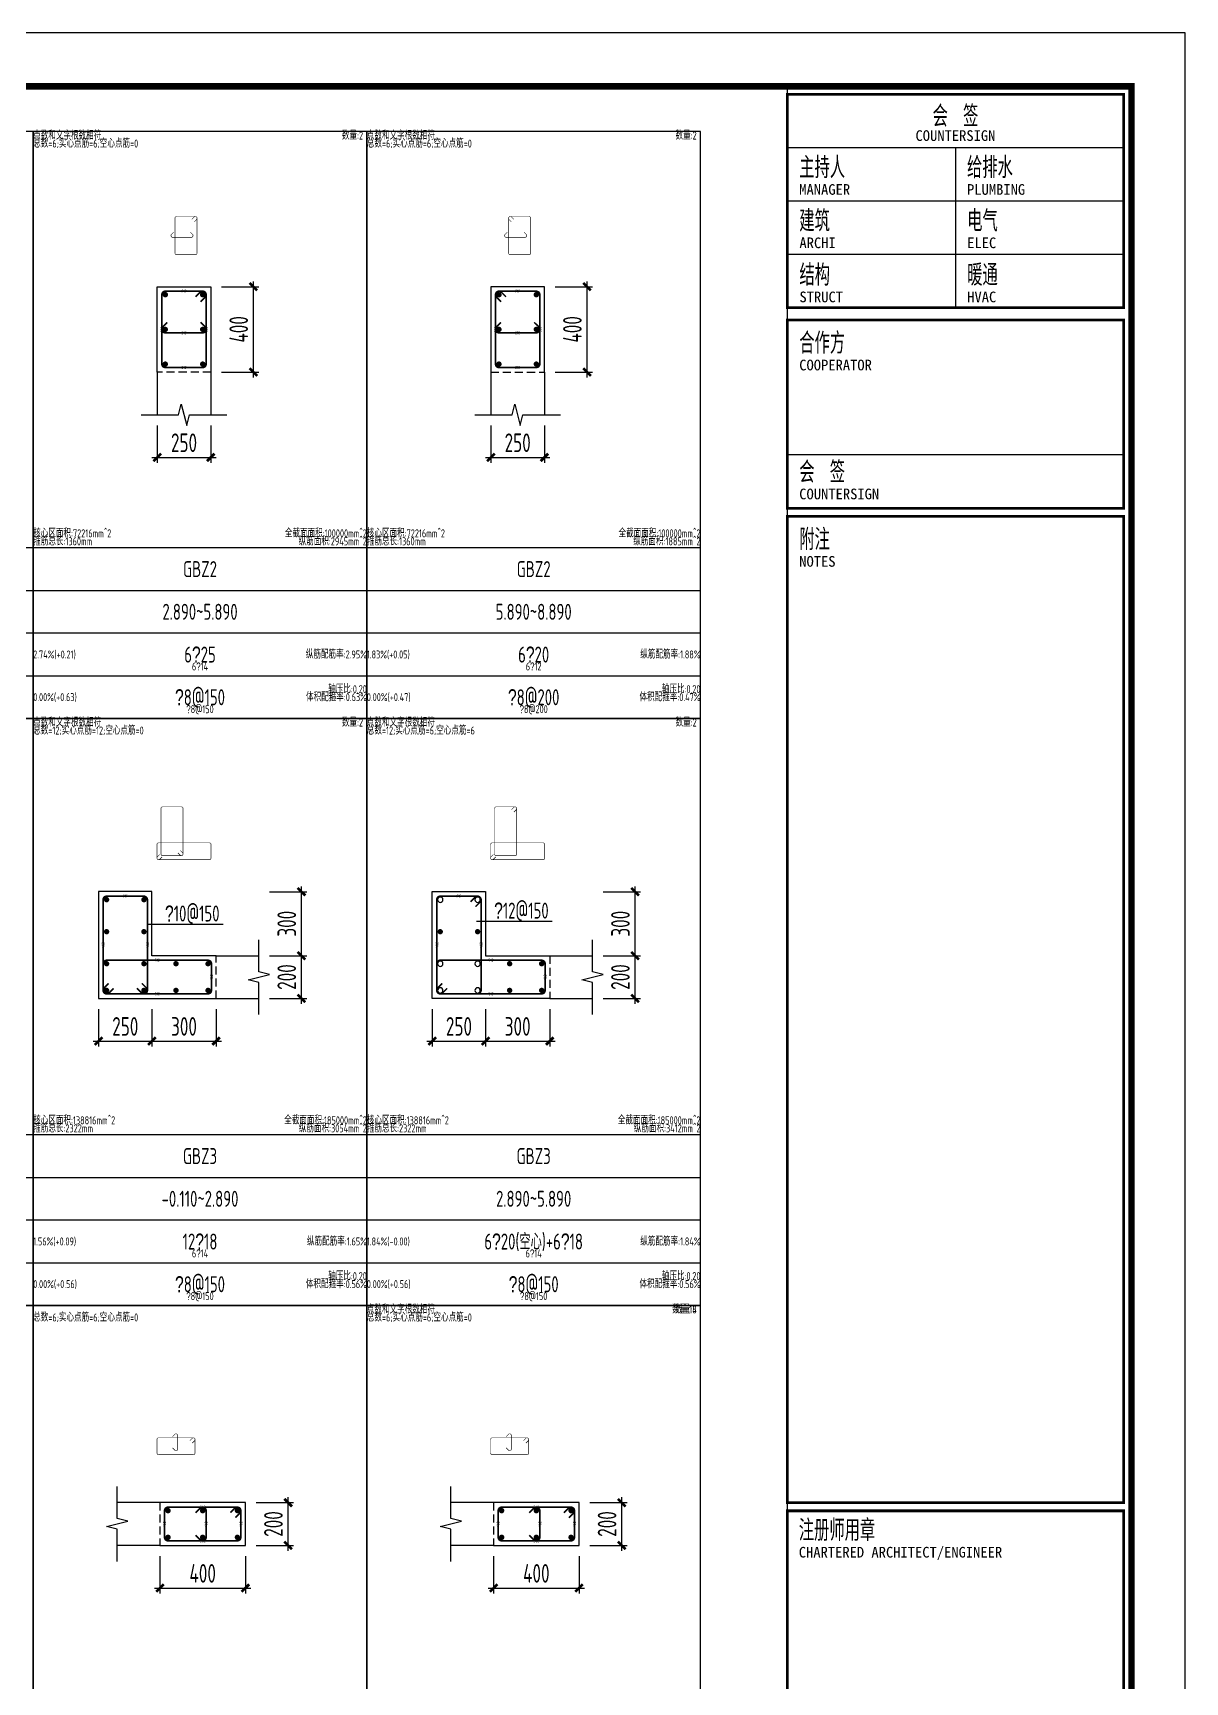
# Model space of a CAD drawing. Extents: x 154268 to 5133249, y -1832900 to 601179.
# Drawn here: x 590924 to 612504, y 570135 to 601038 of the extents above; entities that cross this region are included whole.
import ezdxf
from ezdxf.enums import TextEntityAlignment as Align

# ---------------------------------------------------------------- set-up
doc = ezdxf.new("R2010")
doc.units = 0
doc.header["$LTSCALE"] = 1000
doc.linetypes.add('DASHED', pattern=[0.75, 0.5, -0.25])
for name, color, linetype, plot in [('_TSZ_PLOT_MARK', 1, 'Continuous', False), ('墙柱归并数量', 8, 'Continuous', False), ('墙柱箍筋长度', 3, 'Continuous', False), ('墙柱配筋校核数据', 34, 'Continuous', False)]:
    doc.layers.add(name, color=color, linetype=linetype, plot=plot)
for name, color, linetype in [('A-ANNO-TITLE', 3, 'Continuous'), ('TAB', 7, 'Continuous'), ('TAB_TEXT', 7, 'Continuous'), ('THIN', 7, 'Continuous'), ('WALL_DE', 7, 'Continuous'), ('WCOL_DE', 7, 'Continuous'), ('WCOL_DE_DIM', 3, 'Continuous'), ('WCOL_DE_REIND', 1, 'Continuous'), ('WCOL_DE_REINL', 1, 'Continuous'), ('墙单独标注', 1, 'Continuous')]:
    doc.layers.add(name, color=color, linetype=linetype)
doc.styles.add('-宋体', font='', dxfattribs={"width": 0.8})
doc.styles.add('TSSD_Dimension', font='tssdeng.shx', dxfattribs={"width": 0.7, "bigfont": 'Hztxt.shx'})
doc.styles.add('TSSD_Label', font='tssdeng.shx', dxfattribs={"width": 0.7, "bigfont": 'hztxt.shx'})
doc.styles.get('-宋体').set_extended_font_data('SimSun')
doc.dimstyles.new('TSSD_25_100_WCOLU_DIM', dxfattribs={"dimtxt": 350, "dimasz": 100, "dimexe": 100, "dimexo": 200, "dimgap": 100, "dimtad": 1, "dimdec": 0, "dimlfac": 0.25, "dimzin": 0, "dimdsep": 46, "dimtxsty": 'TSSD_Dimension', "dimblk": 'ARCHTICK', "dimcen": 0, "dimdle": 100, "dimclrt": 7, "dimadec": 0, "dimazin": 0, "dimtfac": 1, "dimtdec": 0, "dimtix": 1, "dimtmove": 2, "dimatfit": 3, "dimfxl": 1, "dimtolj": 1, "dimtzin": 0, "dimarcsym": 0})

# ---------------------------------------------------------------- blocks, each defined once
blk = doc.blocks.new('_ArchTick')
at = {"color": 0, "linetype": 'ByBlock', "const_width": 0.5}
blk.add_lwpolyline([(-0.71, -0.71), (0.71, 0.71)], dxfattribs=at)
blk = doc.blocks.new('*D3251')
at = {"layer": 'Defpoints', "color": 0, "transparency": 16777216}
for p in [(595153, 583746), (595953, 583746), (595153, 582946)]:
    blk.add_point(p, dxfattribs=at)
at = {"layer": 'WCOL_DE_DIM', "color": 0, "lineweight": -2, "transparency": 16777216}
for p, q in [((595953, 582846), (595953, 583846)), ((595353, 583746), (596053, 583746)), ((595353, 582946), (596053, 582946))]:
    blk.add_line(p, q, dxfattribs=at)
at = {"layer": 'WCOL_DE_DIM', "color": 0, "lineweight": -2, "transparency": 16777216, "xscale": 100, "yscale": 100, "zscale": 100}
for p, rotation in [((595953, 583746), 90), ((595953, 582946), 270)]:
    blk.add_blockref('_ArchTick', p, dxfattribs=dict(at, rotation=rotation))
at = {"layer": 'WCOL_DE_DIM', "color": 7, "transparency": 16777216, "insert": (595678, 583346), "char_height": 350, "attachment_point": 5, "rotation": 90, "style": 'TSSD_Dimension'}
blk.add_mtext('\\A1;200', dxfattribs=at)
blk = doc.blocks.new('*D3252')
at = {"layer": 'Defpoints', "color": 0, "transparency": 16777216}
for p in [(595153, 584946), (595953, 584946), (595153, 583746)]:
    blk.add_point(p, dxfattribs=at)
at = {"layer": 'WCOL_DE_DIM', "color": 0, "lineweight": -2, "transparency": 16777216}
for p, q in [((595953, 583646), (595953, 585046)), ((595353, 584946), (596053, 584946)), ((595353, 583746), (596053, 583746))]:
    blk.add_line(p, q, dxfattribs=at)
at = {"layer": 'WCOL_DE_DIM', "color": 0, "lineweight": -2, "transparency": 16777216, "xscale": 100, "yscale": 100, "zscale": 100}
for p, rotation in [((595953, 584946), 90), ((595953, 583746), 270)]:
    blk.add_blockref('_ArchTick', p, dxfattribs=dict(at, rotation=rotation))
at = {"layer": 'WCOL_DE_DIM', "color": 7, "transparency": 16777216, "insert": (595678, 584346), "char_height": 350, "attachment_point": 5, "rotation": 90, "style": 'TSSD_Dimension'}
blk.add_mtext('\\A1;300', dxfattribs=at)
blk = doc.blocks.new('*D3253')
at = {"layer": 'Defpoints', "color": 0, "transparency": 16777216}
for p in [(592153, 582946), (593153, 582946), (593153, 582146)]:
    blk.add_point(p, dxfattribs=at)
at = {"layer": 'WCOL_DE_DIM', "color": 0, "lineweight": -2, "transparency": 16777216}
for p, q in [((592153, 582746), (592153, 582046)), ((593153, 582746), (593153, 582046)), ((592053, 582146), (593253, 582146))]:
    blk.add_line(p, q, dxfattribs=at)
at = {"layer": 'WCOL_DE_DIM', "color": 0, "lineweight": -2, "transparency": 16777216, "xscale": 100, "yscale": 100, "zscale": 100, "rotation": 180}
blk.add_blockref('_ArchTick', (592153, 582146), dxfattribs=at)
at = {"layer": 'WCOL_DE_DIM', "color": 0, "lineweight": -2, "transparency": 16777216, "xscale": 100, "yscale": 100, "zscale": 100}
blk.add_blockref('_ArchTick', (593153, 582146), dxfattribs=at)
at = {"layer": 'WCOL_DE_DIM', "color": 7, "transparency": 16777216, "insert": (592653, 582421), "char_height": 350, "attachment_point": 5, "style": 'TSSD_Dimension'}
blk.add_mtext('\\A1;250', dxfattribs=at)
blk = doc.blocks.new('*D3254')
at = {"layer": 'Defpoints', "color": 0, "transparency": 16777216}
for p in [(593153, 582946), (594353, 582946), (594353, 582146)]:
    blk.add_point(p, dxfattribs=at)
at = {"layer": 'WCOL_DE_DIM', "color": 0, "lineweight": -2, "transparency": 16777216}
for p, q in [((593153, 582746), (593153, 582046)), ((594353, 582746), (594353, 582046)), ((593053, 582146), (594453, 582146))]:
    blk.add_line(p, q, dxfattribs=at)
at = {"layer": 'WCOL_DE_DIM', "color": 0, "lineweight": -2, "transparency": 16777216, "xscale": 100, "yscale": 100, "zscale": 100, "rotation": 180}
blk.add_blockref('_ArchTick', (593153, 582146), dxfattribs=at)
at = {"layer": 'WCOL_DE_DIM', "color": 0, "lineweight": -2, "transparency": 16777216, "xscale": 100, "yscale": 100, "zscale": 100}
blk.add_blockref('_ArchTick', (594353, 582146), dxfattribs=at)
at = {"layer": 'WCOL_DE_DIM', "color": 7, "transparency": 16777216, "insert": (593753, 582421), "char_height": 350, "attachment_point": 5, "style": 'TSSD_Dimension'}
blk.add_mtext('\\A1;300', dxfattribs=at)
blk = doc.blocks.new('*D3259')
at = {"layer": 'Defpoints', "color": 0, "transparency": 16777216}
for p in [(594903, 573496), (595703, 573496), (594903, 572696)]:
    blk.add_point(p, dxfattribs=at)
at = {"layer": 'WCOL_DE_DIM', "color": 0, "lineweight": -2, "transparency": 16777216}
for p, q in [((595703, 572596), (595703, 573596)), ((595103, 573496), (595803, 573496)), ((595103, 572696), (595803, 572696))]:
    blk.add_line(p, q, dxfattribs=at)
at = {"layer": 'WCOL_DE_DIM', "color": 0, "lineweight": -2, "transparency": 16777216, "xscale": 100, "yscale": 100, "zscale": 100}
for p, rotation in [((595703, 573496), 90), ((595703, 572696), 270)]:
    blk.add_blockref('_ArchTick', p, dxfattribs=dict(at, rotation=rotation))
at = {"layer": 'WCOL_DE_DIM', "color": 7, "transparency": 16777216, "insert": (595428, 573096), "char_height": 350, "attachment_point": 5, "rotation": 90, "style": 'TSSD_Dimension'}
blk.add_mtext('\\A1;200', dxfattribs=at)
blk = doc.blocks.new('*D3260')
at = {"layer": 'Defpoints', "color": 0, "transparency": 16777216}
for p in [(593303, 572696), (594903, 572696), (594903, 571896)]:
    blk.add_point(p, dxfattribs=at)
at = {"layer": 'WCOL_DE_DIM', "color": 0, "lineweight": -2, "transparency": 16777216}
for p, q in [((593303, 572496), (593303, 571796)), ((594903, 572496), (594903, 571796)), ((593203, 571896), (595003, 571896))]:
    blk.add_line(p, q, dxfattribs=at)
at = {"layer": 'WCOL_DE_DIM', "color": 0, "lineweight": -2, "transparency": 16777216, "xscale": 100, "yscale": 100, "zscale": 100, "rotation": 180}
blk.add_blockref('_ArchTick', (593303, 571896), dxfattribs=at)
at = {"layer": 'WCOL_DE_DIM', "color": 0, "lineweight": -2, "transparency": 16777216, "xscale": 100, "yscale": 100, "zscale": 100}
blk.add_blockref('_ArchTick', (594903, 571896), dxfattribs=at)
at = {"layer": 'WCOL_DE_DIM', "color": 7, "transparency": 16777216, "insert": (594103, 572171), "char_height": 350, "attachment_point": 5, "style": 'TSSD_Dimension'}
blk.add_mtext('\\A1;400', dxfattribs=at)
blk = doc.blocks.new('*D3325')
at = {"layer": 'Defpoints', "color": 0, "transparency": 16777216}
for p in [(594253, 596284), (595053, 596284), (594253, 594684)]:
    blk.add_point(p, dxfattribs=at)
at = {"layer": 'WCOL_DE_DIM', "color": 0, "lineweight": -2, "transparency": 16777216}
for p, q in [((594453, 596284), (595153, 596284)), ((595053, 594584), (595053, 596384)), ((594453, 594684), (595153, 594684))]:
    blk.add_line(p, q, dxfattribs=at)
at = {"layer": 'WCOL_DE_DIM', "color": 0, "lineweight": -2, "transparency": 16777216, "xscale": 100, "yscale": 100, "zscale": 100}
for p, rotation in [((595053, 596284), 90), ((595053, 594684), 270)]:
    blk.add_blockref('_ArchTick', p, dxfattribs=dict(at, rotation=rotation))
at = {"layer": 'WCOL_DE_DIM', "color": 7, "transparency": 16777216, "insert": (594778, 595484), "char_height": 350, "attachment_point": 5, "rotation": 90, "style": 'TSSD_Dimension'}
blk.add_mtext('\\A1;400', dxfattribs=at)
blk = doc.blocks.new('*D3326')
at = {"layer": 'Defpoints', "color": 0, "transparency": 16777216}
for p in [(593253, 593884), (594253, 593884), (594253, 593084)]:
    blk.add_point(p, dxfattribs=at)
at = {"layer": 'WCOL_DE_DIM', "color": 0, "lineweight": -2, "transparency": 16777216}
for p, q in [((593253, 593684), (593253, 592984)), ((594253, 593684), (594253, 592984)), ((593153, 593084), (594353, 593084))]:
    blk.add_line(p, q, dxfattribs=at)
at = {"layer": 'WCOL_DE_DIM', "color": 0, "lineweight": -2, "transparency": 16777216, "xscale": 100, "yscale": 100, "zscale": 100, "rotation": 180}
blk.add_blockref('_ArchTick', (593253, 593084), dxfattribs=at)
at = {"layer": 'WCOL_DE_DIM', "color": 0, "lineweight": -2, "transparency": 16777216, "xscale": 100, "yscale": 100, "zscale": 100}
blk.add_blockref('_ArchTick', (594253, 593084), dxfattribs=at)
at = {"layer": 'WCOL_DE_DIM', "color": 7, "transparency": 16777216, "insert": (593753, 593359), "char_height": 350, "attachment_point": 5, "style": 'TSSD_Dimension'}
blk.add_mtext('\\A1;250', dxfattribs=at)
blk = doc.blocks.new('*D3327')
at = {"layer": 'Defpoints', "color": 0, "transparency": 16777216}
for p in [(601403, 583746), (602203, 583746), (601403, 582946)]:
    blk.add_point(p, dxfattribs=at)
at = {"layer": 'WCOL_DE_DIM', "color": 0, "lineweight": -2, "transparency": 16777216}
for p, q in [((602203, 582846), (602203, 583846)), ((601603, 583746), (602303, 583746)), ((601603, 582946), (602303, 582946))]:
    blk.add_line(p, q, dxfattribs=at)
at = {"layer": 'WCOL_DE_DIM', "color": 0, "lineweight": -2, "transparency": 16777216, "xscale": 100, "yscale": 100, "zscale": 100}
for p, rotation in [((602203, 583746), 90), ((602203, 582946), 270)]:
    blk.add_blockref('_ArchTick', p, dxfattribs=dict(at, rotation=rotation))
at = {"layer": 'WCOL_DE_DIM', "color": 7, "transparency": 16777216, "insert": (601928, 583346), "char_height": 350, "attachment_point": 5, "rotation": 90, "style": 'TSSD_Dimension'}
blk.add_mtext('\\A1;200', dxfattribs=at)
blk = doc.blocks.new('*D3328')
at = {"layer": 'Defpoints', "color": 0, "transparency": 16777216}
for p in [(601403, 584946), (602203, 584946), (601403, 583746)]:
    blk.add_point(p, dxfattribs=at)
at = {"layer": 'WCOL_DE_DIM', "color": 0, "lineweight": -2, "transparency": 16777216}
for p, q in [((602203, 583646), (602203, 585046)), ((601603, 584946), (602303, 584946)), ((601603, 583746), (602303, 583746))]:
    blk.add_line(p, q, dxfattribs=at)
at = {"layer": 'WCOL_DE_DIM', "color": 0, "lineweight": -2, "transparency": 16777216, "xscale": 100, "yscale": 100, "zscale": 100}
for p, rotation in [((602203, 584946), 90), ((602203, 583746), 270)]:
    blk.add_blockref('_ArchTick', p, dxfattribs=dict(at, rotation=rotation))
at = {"layer": 'WCOL_DE_DIM', "color": 7, "transparency": 16777216, "insert": (601928, 584346), "char_height": 350, "attachment_point": 5, "rotation": 90, "style": 'TSSD_Dimension'}
blk.add_mtext('\\A1;300', dxfattribs=at)
blk = doc.blocks.new('*D3329')
at = {"layer": 'Defpoints', "color": 0, "transparency": 16777216}
for p in [(598403, 582946), (599403, 582946), (599403, 582146)]:
    blk.add_point(p, dxfattribs=at)
at = {"layer": 'WCOL_DE_DIM', "color": 0, "lineweight": -2, "transparency": 16777216}
for p, q in [((598403, 582746), (598403, 582046)), ((599403, 582746), (599403, 582046)), ((598303, 582146), (599503, 582146))]:
    blk.add_line(p, q, dxfattribs=at)
at = {"layer": 'WCOL_DE_DIM', "color": 0, "lineweight": -2, "transparency": 16777216, "xscale": 100, "yscale": 100, "zscale": 100, "rotation": 180}
blk.add_blockref('_ArchTick', (598403, 582146), dxfattribs=at)
at = {"layer": 'WCOL_DE_DIM', "color": 0, "lineweight": -2, "transparency": 16777216, "xscale": 100, "yscale": 100, "zscale": 100}
blk.add_blockref('_ArchTick', (599403, 582146), dxfattribs=at)
at = {"layer": 'WCOL_DE_DIM', "color": 7, "transparency": 16777216, "insert": (598903, 582421), "char_height": 350, "attachment_point": 5, "style": 'TSSD_Dimension'}
blk.add_mtext('\\A1;250', dxfattribs=at)
blk = doc.blocks.new('*D3330')
at = {"layer": 'Defpoints', "color": 0, "transparency": 16777216}
for p in [(599403, 582946), (600603, 582946), (600603, 582146)]:
    blk.add_point(p, dxfattribs=at)
at = {"layer": 'WCOL_DE_DIM', "color": 0, "lineweight": -2, "transparency": 16777216}
for p, q in [((599403, 582746), (599403, 582046)), ((600603, 582746), (600603, 582046)), ((599303, 582146), (600703, 582146))]:
    blk.add_line(p, q, dxfattribs=at)
at = {"layer": 'WCOL_DE_DIM', "color": 0, "lineweight": -2, "transparency": 16777216, "xscale": 100, "yscale": 100, "zscale": 100, "rotation": 180}
blk.add_blockref('_ArchTick', (599403, 582146), dxfattribs=at)
at = {"layer": 'WCOL_DE_DIM', "color": 0, "lineweight": -2, "transparency": 16777216, "xscale": 100, "yscale": 100, "zscale": 100}
blk.add_blockref('_ArchTick', (600603, 582146), dxfattribs=at)
at = {"layer": 'WCOL_DE_DIM', "color": 7, "transparency": 16777216, "insert": (600003, 582421), "char_height": 350, "attachment_point": 5, "style": 'TSSD_Dimension'}
blk.add_mtext('\\A1;300', dxfattribs=at)
blk = doc.blocks.new('*D3366')
at = {"layer": 'Defpoints', "color": 0, "transparency": 16777216}
for p in [(600503, 596284), (601303, 596284), (600503, 594684)]:
    blk.add_point(p, dxfattribs=at)
at = {"layer": 'WCOL_DE_DIM', "color": 0, "lineweight": -2, "transparency": 16777216}
for p, q in [((600703, 596284), (601403, 596284)), ((601303, 594584), (601303, 596384)), ((600703, 594684), (601403, 594684))]:
    blk.add_line(p, q, dxfattribs=at)
at = {"layer": 'WCOL_DE_DIM', "color": 0, "lineweight": -2, "transparency": 16777216, "xscale": 100, "yscale": 100, "zscale": 100}
for p, rotation in [((601303, 596284), 90), ((601303, 594684), 270)]:
    blk.add_blockref('_ArchTick', p, dxfattribs=dict(at, rotation=rotation))
at = {"layer": 'WCOL_DE_DIM', "color": 7, "transparency": 16777216, "insert": (601028, 595484), "char_height": 350, "attachment_point": 5, "rotation": 90, "style": 'TSSD_Dimension'}
blk.add_mtext('\\A1;400', dxfattribs=at)
blk = doc.blocks.new('*D3367')
at = {"layer": 'Defpoints', "color": 0, "transparency": 16777216}
for p in [(599503, 593884), (600503, 593884), (600503, 593084)]:
    blk.add_point(p, dxfattribs=at)
at = {"layer": 'WCOL_DE_DIM', "color": 0, "lineweight": -2, "transparency": 16777216}
for p, q in [((599503, 593684), (599503, 592984)), ((600503, 593684), (600503, 592984)), ((599403, 593084), (600603, 593084))]:
    blk.add_line(p, q, dxfattribs=at)
at = {"layer": 'WCOL_DE_DIM', "color": 0, "lineweight": -2, "transparency": 16777216, "xscale": 100, "yscale": 100, "zscale": 100, "rotation": 180}
blk.add_blockref('_ArchTick', (599503, 593084), dxfattribs=at)
at = {"layer": 'WCOL_DE_DIM', "color": 0, "lineweight": -2, "transparency": 16777216, "xscale": 100, "yscale": 100, "zscale": 100}
blk.add_blockref('_ArchTick', (600503, 593084), dxfattribs=at)
at = {"layer": 'WCOL_DE_DIM', "color": 7, "transparency": 16777216, "insert": (600003, 593359), "char_height": 350, "attachment_point": 5, "style": 'TSSD_Dimension'}
blk.add_mtext('\\A1;250', dxfattribs=at)
blk = doc.blocks.new('*D3382')
at = {"layer": 'Defpoints', "color": 0, "transparency": 16777216}
for p in [(601153, 573496), (601953, 573496), (601153, 572696)]:
    blk.add_point(p, dxfattribs=at)
at = {"layer": 'WCOL_DE_DIM', "color": 0, "lineweight": -2, "transparency": 16777216}
for p, q in [((601953, 572596), (601953, 573596)), ((601353, 573496), (602053, 573496)), ((601353, 572696), (602053, 572696))]:
    blk.add_line(p, q, dxfattribs=at)
at = {"layer": 'WCOL_DE_DIM', "color": 0, "lineweight": -2, "transparency": 16777216, "xscale": 100, "yscale": 100, "zscale": 100}
for p, rotation in [((601953, 573496), 90), ((601953, 572696), 270)]:
    blk.add_blockref('_ArchTick', p, dxfattribs=dict(at, rotation=rotation))
at = {"layer": 'WCOL_DE_DIM', "color": 7, "transparency": 16777216, "insert": (601678, 573096), "char_height": 350, "attachment_point": 5, "rotation": 90, "style": 'TSSD_Dimension'}
blk.add_mtext('\\A1;200', dxfattribs=at)
blk = doc.blocks.new('*D3383')
at = {"layer": 'Defpoints', "color": 0, "transparency": 16777216}
for p in [(599553, 572696), (601153, 572696), (601153, 571896)]:
    blk.add_point(p, dxfattribs=at)
at = {"layer": 'WCOL_DE_DIM', "color": 0, "lineweight": -2, "transparency": 16777216}
for p, q in [((599553, 572496), (599553, 571796)), ((601153, 572496), (601153, 571796)), ((599453, 571896), (601253, 571896))]:
    blk.add_line(p, q, dxfattribs=at)
at = {"layer": 'WCOL_DE_DIM', "color": 0, "lineweight": -2, "transparency": 16777216, "xscale": 100, "yscale": 100, "zscale": 100, "rotation": 180}
blk.add_blockref('_ArchTick', (599553, 571896), dxfattribs=at)
at = {"layer": 'WCOL_DE_DIM', "color": 0, "lineweight": -2, "transparency": 16777216, "xscale": 100, "yscale": 100, "zscale": 100}
blk.add_blockref('_ArchTick', (601153, 571896), dxfattribs=at)
at = {"layer": 'WCOL_DE_DIM', "color": 7, "transparency": 16777216, "insert": (600353, 572171), "char_height": 350, "attachment_point": 5, "style": 'TSSD_Dimension'}
blk.add_mtext('\\A1;400', dxfattribs=at)

msp = doc.modelspace()

# ---------------------------------------------------------------- linework, layer by layer
at = {"layer": '_TSZ_PLOT_MARK'}
msp.add_lwpolyline([(528403.6, 541638.3), (612503.6, 541638.3), (612503.6, 601038.3), (528403.6, 601038.3)], close=True, dxfattribs=at)
at = {"layer": 'A-ANNO-TITLE'}
for p, q in [((611353.6, 599888.3), (605053.6, 599888.3)), ((611353.6, 598888.3), (605053.6, 598888.3)), ((608203.6, 598888.3), (608203.6, 595888.3)), ((611353.6, 597888.3), (605053.6, 597888.3)), ((611353.6, 597888.3), (605053.6, 597888.3)), ((611353.6, 596888.3), (605053.6, 596888.3)), ((611353.6, 595888.3), (605053.6, 595888.3)), ((611353.6, 593131.6), (605053.6, 593131.6)), ((611353.6, 592127.4), (605053.6, 592127.4)), ((611353.6, 573492.9), (605053.6, 573492.9)), ((611353.6, 573342.9), (605053.6, 573342.9))]:
    msp.add_line(p, q, dxfattribs=at)
msp.add_lwpolyline([(528403.6, 541638.3), (612503.6, 541638.3), (612503.6, 601038.3), (528403.6, 601038.3)], close=True, dxfattribs=at)
for points, const_width in [([(530903.6, 542638.3), (611503.6, 542638.3), (611503.6, 600038.3), (530903.6, 600038.3)], 120), ([(605053.6, 599888.3), (605053.6, 595888.3), (611353.6, 595888.3), (611353.6, 599888.3)], 50), ([(605053.6, 592127.4), (611353.6, 592127.4), (611353.6, 595656.4), (605053.6, 595656.4)], 50), ([(605053.6, 573342.9), (605053.6, 562882.4), (611353.6, 562882.4), (611353.6, 573342.9), (611353.6, 573342.9), (605053.6, 573342.9)], 50)]:
    msp.add_lwpolyline(points, close=True, dxfattribs=dict(at, const_width=const_width))
at = {"layer": 'A-ANNO-TITLE', "const_width": 50, "elevation": 100}
msp.add_lwpolyline([(605053.6, 591977.4), (605053.6, 573492.9), (611353.6, 573492.9), (611353.6, 591977.4), (611353.6, 591977.4), (605053.6, 591977.4)], close=True, dxfattribs=at)
at = {"layer": 'Defpoints', "linetype": 'Continuous'}
msp.add_lwpolyline([(530903.6, 600038.3), (605053.6, 600038.3), (605053.6, 542788.3), (530903.6, 542788.3)], close=True, dxfattribs=at)
at = {"layer": 'TAB'}
for points in [[(584677.7, 588191.3), (590927.7, 588191.3), (590927.7, 599191.3), (584677.7, 599191.3), (584677.7, 588191.3), (584677.7, 588991.3), (590927.7, 588991.3), (590927.7, 589791.3), (584677.7, 589791.3), (584677.7, 590591.3), (590927.7, 590591.3), (590927.7, 591391.3), (584677.7, 591391.3)], [(590927.7, 588191.3), (597177.7, 588191.3), (597177.7, 599191.3), (590927.7, 599191.3), (590927.7, 588191.3), (590927.7, 588991.3), (597177.7, 588991.3), (597177.7, 589791.3), (590927.7, 589791.3), (590927.7, 590591.3), (597177.7, 590591.3), (597177.7, 591391.3), (590927.7, 591391.3)], [(597177.7, 588191.3), (603427.7, 588191.3), (603427.7, 599191.3), (597177.7, 599191.3), (597177.7, 588191.3), (597177.7, 588991.3), (603427.7, 588991.3), (603427.7, 589791.3), (597177.7, 589791.3), (597177.7, 590591.3), (603427.7, 590591.3), (603427.7, 591391.3), (597177.7, 591391.3)], [(584677.7, 577191.3), (590927.7, 577191.3), (590927.7, 588191.3), (584677.7, 588191.3), (584677.7, 577191.3), (584677.7, 577991.3), (590927.7, 577991.3), (590927.7, 578791.3), (584677.7, 578791.3), (584677.7, 579591.3), (590927.7, 579591.3), (590927.7, 580391.3), (584677.7, 580391.3)], [(590927.7, 577191.3), (597177.7, 577191.3), (597177.7, 588191.3), (590927.7, 588191.3), (590927.7, 577191.3), (590927.7, 577991.3), (597177.7, 577991.3), (597177.7, 578791.3), (590927.7, 578791.3), (590927.7, 579591.3), (597177.7, 579591.3), (597177.7, 580391.3), (590927.7, 580391.3)], [(597177.7, 577191.3), (603427.7, 577191.3), (603427.7, 588191.3), (597177.7, 588191.3), (597177.7, 577191.3), (597177.7, 577991.3), (603427.7, 577991.3), (603427.7, 578791.3), (597177.7, 578791.3), (597177.7, 579591.3), (603427.7, 579591.3), (603427.7, 580391.3), (597177.7, 580391.3)], [(584677.7, 566191.3), (590927.7, 566191.3), (590927.7, 577191.3), (584677.7, 577191.3), (584677.7, 566191.3), (584677.7, 566991.3), (590927.7, 566991.3), (590927.7, 567791.3), (584677.7, 567791.3), (584677.7, 568591.3), (590927.7, 568591.3), (590927.7, 569391.3), (584677.7, 569391.3)], [(590927.7, 566191.3), (597177.7, 566191.3), (597177.7, 577191.3), (590927.7, 577191.3), (590927.7, 566191.3), (590927.7, 566991.3), (597177.7, 566991.3), (597177.7, 567791.3), (590927.7, 567791.3), (590927.7, 568591.3), (597177.7, 568591.3), (597177.7, 569391.3), (590927.7, 569391.3)], [(597177.7, 566191.3), (603427.7, 566191.3), (603427.7, 577191.3), (597177.7, 577191.3), (597177.7, 566191.3), (597177.7, 566991.3), (603427.7, 566991.3), (603427.7, 567791.3), (597177.7, 567791.3), (597177.7, 568591.3), (603427.7, 568591.3), (603427.7, 569391.3), (597177.7, 569391.3)]]:
    msp.add_lwpolyline(points, dxfattribs=at)
at = {"layer": 'THIN'}
for points in [[(592952.7, 593883.8), (593652.7, 593883.8), (593702.7, 594083.8), (593802.7, 593683.8), (593852.7, 593883.8), (594552.7, 593883.8)], [(599202.7, 593883.8), (599902.7, 593883.8), (599952.7, 594083.8), (600052.7, 593683.8), (600102.7, 593883.8), (600802.7, 593883.8)], [(595152.7, 582646.3), (595152.7, 583246.3), (594952.7, 583296.3), (595352.7, 583396.3), (595152.7, 583446.3), (595152.7, 584046.3)], [(601402.7, 582646.3), (601402.7, 583246.3), (601202.7, 583296.3), (601602.7, 583396.3), (601402.7, 583446.3), (601402.7, 584046.3)], [(592502.7, 572396.3), (592502.7, 572996.3), (592302.7, 573046.3), (592702.7, 573146.3), (592502.7, 573196.3), (592502.7, 573796.3)], [(598752.7, 572396.3), (598752.7, 572996.3), (598552.7, 573046.3), (598952.7, 573146.3), (598752.7, 573196.3), (598752.7, 573796.3)]]:
    msp.add_lwpolyline(points, dxfattribs=at)
at = {"layer": 'WALL_DE'}
for p, q in [((593252.7, 596283.8), (594252.7, 596283.8)), ((593252.7, 594683.8), (593252.7, 596283.8)), ((594252.7, 596283.8), (594252.7, 594683.8)), ((600502.7, 596283.8), (599502.7, 596283.8)), ((599502.7, 596283.8), (599502.7, 594683.8)), ((600502.7, 594683.8), (600502.7, 596283.8)), ((593252.7, 594683.8), (593252.7, 593883.8)), ((594252.7, 594683.8), (594252.7, 593883.8)), ((599502.7, 594683.8), (599502.7, 593883.8)), ((600502.7, 594683.8), (600502.7, 593883.8)), ((593152.7, 584946.3), (592152.7, 584946.3)), ((592152.7, 584946.3), (592152.7, 582946.3)), ((593152.7, 583746.3), (593152.7, 584946.3)), ((598402.7, 584946.3), (599402.7, 584946.3)), ((598402.7, 582946.3), (598402.7, 584946.3)), ((599402.7, 584946.3), (599402.7, 583746.3)), ((594352.7, 583746.3), (593152.7, 583746.3)), ((594352.7, 583746.3), (595152.7, 583746.3)), ((599402.7, 583746.3), (600602.7, 583746.3)), ((600602.7, 583746.3), (601402.7, 583746.3)), ((592152.7, 582946.3), (594352.7, 582946.3)), ((594352.7, 582946.3), (595152.7, 582946.3)), ((600602.7, 582946.3), (598402.7, 582946.3)), ((600602.7, 582946.3), (601402.7, 582946.3)), ((593302.7, 573496.3), (592502.7, 573496.3)), ((594902.7, 573496.3), (593302.7, 573496.3)), ((594902.7, 572696.3), (594902.7, 573496.3)), ((599552.7, 573496.3), (598752.7, 573496.3)), ((601152.7, 573496.3), (599552.7, 573496.3)), ((601152.7, 572696.3), (601152.7, 573496.3)), ((593302.7, 572696.3), (592502.7, 572696.3)), ((593302.7, 572696.3), (594902.7, 572696.3)), ((599552.7, 572696.3), (598752.7, 572696.3)), ((599552.7, 572696.3), (601152.7, 572696.3))]:
    msp.add_line(p, q, dxfattribs=at)
at = {"layer": 'WCOL_DE', "linetype": 'DASHED', "ltscale": 0.3}
for points in [[(593252.7, 596283.8), (594252.7, 596283.8), (594252.7, 594683.8), (593252.7, 594683.8)], [(600502.7, 594683.8), (600502.7, 596283.8), (599502.7, 596283.8), (599502.7, 594683.8)], [(592152.7, 582946.3), (594352.7, 582946.3), (594352.7, 583746.3), (593152.7, 583746.3), (593152.7, 584946.3), (592152.7, 584946.3)], [(598402.7, 584946.3), (599402.7, 584946.3), (599402.7, 583746.3), (600602.7, 583746.3), (600602.7, 582946.3), (598402.7, 582946.3)], [(593302.7, 572696.3), (594902.7, 572696.3), (594902.7, 573496.3), (593302.7, 573496.3)], [(599552.7, 572696.3), (601152.7, 572696.3), (601152.7, 573496.3), (599552.7, 573496.3)]]:
    msp.add_lwpolyline(points, close=True, dxfattribs=at)
at = {"layer": 'WCOL_DE_REIND', "const_width": 50}
for points in [[(593402.7, 596108.8, 1), (593402.7, 596158.8, 1), (593402.7, 596108.8, 1)], [(594102.7, 596108.8, 1), (594102.7, 596158.8, 1), (594102.7, 596108.8, 1)], [(599652.7, 596108.8, 1), (599652.7, 596158.8, 1), (599652.7, 596108.8, 1)], [(600352.7, 596108.8, 1), (600352.7, 596158.8, 1), (600352.7, 596108.8, 1)], [(593402.7, 595458.8, 1), (593402.7, 595508.8, 1), (593402.7, 595458.8, 1)], [(594102.7, 595458.8, 1), (594102.7, 595508.8, 1), (594102.7, 595458.8, 1)], [(599652.7, 595458.8, 1), (599652.7, 595508.8, 1), (599652.7, 595458.8, 1)], [(600352.7, 595458.8, 1), (600352.7, 595508.8, 1), (600352.7, 595458.8, 1)], [(593402.7, 594808.8, 1), (593402.7, 594858.8, 1), (593402.7, 594808.8, 1)], [(594102.7, 594808.8, 1), (594102.7, 594858.8, 1), (594102.7, 594808.8, 1)], [(599652.7, 594808.8, 1), (599652.7, 594858.8, 1), (599652.7, 594808.8, 1)], [(600352.7, 594808.8, 1), (600352.7, 594858.8, 1), (600352.7, 594808.8, 1)], [(592302.7, 584771.3, 1), (592302.7, 584821.3, 1), (592302.7, 584771.3, 1)], [(593002.7, 584771.3, 1), (593002.7, 584821.3, 1), (593002.7, 584771.3, 1)], [(592302.7, 584171.3, 1), (592302.7, 584221.3, 1), (592302.7, 584171.3, 1)], [(593002.7, 584171.3, 1), (593002.7, 584221.3, 1), (593002.7, 584171.3, 1)], [(598552.7, 584171.3, 1), (598552.7, 584221.3, 1), (598552.7, 584171.3, 1)], [(599252.7, 584171.3, 1), (599252.7, 584221.3, 1), (599252.7, 584171.3, 1)], [(592302.7, 583571.3, 1), (592302.7, 583621.3, 1), (592302.7, 583571.3, 1)], [(593002.7, 583571.3, 1), (593002.7, 583621.3, 1), (593002.7, 583571.3, 1)], [(593602.7, 583571.3, 1), (593602.7, 583621.3, 1), (593602.7, 583571.3, 1)], [(594202.7, 583571.3, 1), (594202.7, 583621.3, 1), (594202.7, 583571.3, 1)], [(599852.7, 583571.3, 1), (599852.7, 583621.3, 1), (599852.7, 583571.3, 1)], [(600452.7, 583571.3, 1), (600452.7, 583621.3, 1), (600452.7, 583571.3, 1)], [(592302.7, 583071.3, 1), (592302.7, 583121.3, 1), (592302.7, 583071.3, 1)], [(593002.7, 583071.3, 1), (593002.7, 583121.3, 1), (593002.7, 583071.3, 1)], [(593602.7, 583071.3, 1), (593602.7, 583121.3, 1), (593602.7, 583071.3, 1)], [(594202.7, 583071.3, 1), (594202.7, 583121.3, 1), (594202.7, 583071.3, 1)], [(599852.7, 583071.3, 1), (599852.7, 583121.3, 1), (599852.7, 583071.3, 1)], [(600452.7, 583071.3, 1), (600452.7, 583121.3, 1), (600452.7, 583071.3, 1)], [(593452.7, 573321.3, 1), (593452.7, 573371.3, 1), (593452.7, 573321.3, 1)], [(594102.7, 573321.3, 1), (594102.7, 573371.3, 1), (594102.7, 573321.3, 1)], [(594752.7, 573321.3, 1), (594752.7, 573371.3, 1), (594752.7, 573321.3, 1)], [(599702.7, 573321.3, 1), (599702.7, 573371.3, 1), (599702.7, 573321.3, 1)], [(600352.7, 573321.3, 1), (600352.7, 573371.3, 1), (600352.7, 573321.3, 1)], [(601002.7, 573321.3, 1), (601002.7, 573371.3, 1), (601002.7, 573321.3, 1)], [(593452.7, 572821.3, 1), (593452.7, 572871.3, 1), (593452.7, 572821.3, 1)], [(594102.7, 572821.3, 1), (594102.7, 572871.3, 1), (594102.7, 572821.3, 1)], [(594752.7, 572821.3, 1), (594752.7, 572871.3, 1), (594752.7, 572821.3, 1)], [(599702.7, 572821.3, 1), (599702.7, 572871.3, 1), (599702.7, 572821.3, 1)], [(600352.7, 572821.3, 1), (600352.7, 572871.3, 1), (600352.7, 572821.3, 1)], [(601002.7, 572821.3, 1), (601002.7, 572871.3, 1), (601002.7, 572821.3, 1)]]:
    msp.add_lwpolyline(points, format="xyb", dxfattribs=at)
at = {"layer": 'WCOL_DE_REIND'}
for points in [[(598552.7, 584746.3, 1), (598552.7, 584846.3, 1), (598552.7, 584746.3, 1)], [(599252.7, 584746.3, 1), (599252.7, 584846.3, 1), (599252.7, 584746.3, 1)], [(598552.7, 583546.3, 1), (598552.7, 583646.3, 1), (598552.7, 583546.3, 1)], [(599252.7, 583546.3, 1), (599252.7, 583646.3, 1), (599252.7, 583546.3, 1)], [(598552.7, 583046.3, 1), (598552.7, 583146.3, 1), (598552.7, 583046.3, 1)], [(599252.7, 583046.3, 1), (599252.7, 583146.3, 1), (599252.7, 583046.3, 1)]]:
    msp.add_lwpolyline(points, format="xyb", dxfattribs=at)
at = {"layer": 'WCOL_DE_REINL'}
for points, const_width in [([(593899.8, 597546.9), (593942.2, 597589.3, -0.6681786), (593997.7, 597566.3), (593997.7, 596916.3, -0.4142136), (593965.2, 596883.8), (593615.2, 596883.8, -0.4142134), (593582.7, 596916.3), (593582.7, 597566.3, -0.4142177), (593615.2, 597598.8), (593965.2, 597598.8, -0.6681786), (593988.2, 597543.3), (593945.8, 597500.9)], 10), ([(599884.6, 597500.9), (599842.2, 597543.3, -0.6681782), (599865.2, 597598.8), (600215.2, 597598.8, -0.4142136), (600247.7, 597566.3), (600247.7, 596916.3, -0.4142136), (600215.2, 596883.8), (599865.2, 596883.8, -0.4142177), (599832.7, 596916.3), (599832.7, 597566.3, -0.6681788), (599888.2, 597589.3), (599930.6, 597546.9)], 10), ([(593559.6, 597306.7), (593517.2, 597264.3, 0.6681786), (593540.2, 597208.8), (593890.2, 597208.8, 0.6681786), (593913.2, 597264.3), (593870.8, 597306.7)], 10), ([(599809.6, 597306.7), (599767.2, 597264.3, 0.6681786), (599790.2, 597208.8), (600140.2, 597208.8, 0.6681786), (600163.2, 597264.3), (600120.8, 597306.7)], 10), ([(593971.9, 596094.9), (594056.7, 596179.8, -0.6681786), (594167.7, 596133.8), (594167.7, 594833.8, -0.4142136), (594102.7, 594768.8), (593402.7, 594768.8, -0.4142134), (593337.7, 594833.8), (593337.7, 596133.8, -0.4142177), (593402.7, 596198.8), (594102.7, 596198.8, -0.6681786), (594148.7, 596087.9), (594063.8, 596003)], 30), ([(599691.6, 596003), (599606.7, 596087.9, -0.6681782), (599652.7, 596198.8), (600352.7, 596198.8, -0.4142136), (600417.7, 596133.8), (600417.7, 594833.8, -0.4142136), (600352.7, 594768.8), (599652.7, 594768.8, -0.4142177), (599587.7, 594833.8), (599587.7, 596133.8, -0.6681788), (599698.7, 596179.8), (599783.5, 596094.9)], 30), ([(593683.3, 585719.2), (593725.7, 585676.8, -0.6681786), (593702.7, 585621.3), (593352.7, 585621.3, -0.4142136), (593320.2, 585653.8), (593320.2, 586503.8, -0.4142136), (593352.7, 586536.3), (593702.7, 586536.3, -0.4142136), (593735.2, 586503.8), (593735.2, 585653.8, -0.6681786), (593679.7, 585630.8), (593637.3, 585673.3)], 10), ([(599887.3, 586484.4), (599929.7, 586526.8, -0.6681786), (599985.2, 586503.8), (599985.2, 585653.8, -0.4142136), (599952.7, 585621.3), (599602.7, 585621.3, -0.4142136), (599570.2, 585653.8), (599570.2, 586503.8, -0.4142136), (599602.7, 586536.3), (599952.7, 586536.3, -0.6681786), (599975.7, 586480.8), (599933.3, 586438.4)], 10), ([(593343.1, 585598.3), (593300.7, 585555.8, -0.6681786), (593245.2, 585578.8), (593245.2, 585828.8, -0.4142136), (593277.7, 585861.3), (594227.7, 585861.3, -0.4142136), (594260.2, 585828.8), (594260.2, 585578.8, -0.4142136), (594227.7, 585546.3), (593277.7, 585546.3, -0.6681786), (593254.7, 585601.8), (593297.1, 585644.2)], 10), ([(599593.1, 585598.3), (599550.7, 585555.8, -0.6681786), (599495.2, 585578.8), (599495.2, 585828.8, -0.4142136), (599527.7, 585861.3), (600477.7, 585861.3, -0.4142136), (600510.2, 585828.8), (600510.2, 585578.8, -0.4142136), (600477.7, 585546.3), (599527.7, 585546.3, -0.6681786), (599504.7, 585601.8), (599547.1, 585644.2)], 10), ([(592963.8, 583227.1), (593048.7, 583142.3, -0.6681786), (593002.7, 583031.3), (592302.7, 583031.3, -0.4142136), (592237.7, 583096.3), (592237.7, 584796.3, -0.4142136), (592302.7, 584861.3), (593002.7, 584861.3, -0.4142136), (593067.7, 584796.3), (593067.7, 583096.3, -0.6681786), (592956.7, 583050.4), (592871.9, 583135.2)], 30), ([(599121.9, 584757.4), (599206.7, 584842.3, -0.6681786), (599317.7, 584796.3), (599317.7, 583096.3, -0.4142136), (599252.7, 583031.3), (598552.7, 583031.3, -0.4142136), (598487.7, 583096.3), (598487.7, 584796.3, -0.4142136), (598552.7, 584861.3), (599252.7, 584861.3, -0.6681786), (599298.7, 584750.4), (599213.8, 584665.5)], 30), ([(592433.5, 583135.2), (592348.7, 583050.4, -0.6681786), (592237.7, 583096.3), (592237.7, 583596.3, -0.4142136), (592302.7, 583661.3), (594202.7, 583661.3, -0.4142136), (594267.7, 583596.3), (594267.7, 583096.3, -0.4142136), (594202.7, 583031.3), (592302.7, 583031.3, -0.6681786), (592256.7, 583142.3), (592341.6, 583227.1)], 30), ([(598683.5, 583135.2), (598598.7, 583050.4, -0.6681786), (598487.7, 583096.3), (598487.7, 583596.3, -0.4142136), (598552.7, 583661.3), (600452.7, 583661.3, -0.4142136), (600517.7, 583596.3), (600517.7, 583096.3, -0.4142136), (600452.7, 583031.3), (598552.7, 583031.3, -0.6681786), (598506.7, 583142.3), (598591.6, 583227.1)], 30), ([(593862.3, 574659.4), (593904.7, 574701.8, -0.6681786), (593960.2, 574678.8), (593960.2, 574428.8, -0.4142136), (593927.7, 574396.3), (593277.7, 574396.3, -0.4142136), (593245.2, 574428.8), (593245.2, 574678.8, -0.4142136), (593277.7, 574711.3), (593927.7, 574711.3, -0.6681786), (593950.7, 574655.8), (593908.3, 574613.4)], 10), ([(593537.3, 574523.3), (593579.7, 574480.8, 0.6681786), (593635.2, 574503.8), (593635.2, 574753.8, 0.6681786), (593579.7, 574776.8), (593537.3, 574734.4)], 10), ([(600112.3, 574659.4), (600154.7, 574701.8, -0.6681786), (600210.2, 574678.8), (600210.2, 574428.8, -0.4142136), (600177.7, 574396.3), (599527.7, 574396.3, -0.4142136), (599495.2, 574428.8), (599495.2, 574678.8, -0.4142136), (599527.7, 574711.3), (600177.7, 574711.3, -0.6681786), (600200.7, 574655.8), (600158.3, 574613.4)], 10), ([(599787.3, 574523.3), (599829.7, 574480.8, 0.6681786), (599885.2, 574503.8), (599885.2, 574753.8, 0.6681786), (599829.7, 574776.8), (599787.3, 574734.4)], 10), ([(594621.9, 573307.4), (594706.7, 573392.3, -0.6681786), (594817.7, 573346.3), (594817.7, 572846.3, -0.4142136), (594752.7, 572781.3), (593452.7, 572781.3, -0.4142136), (593387.7, 572846.3), (593387.7, 573346.3, -0.4142136), (593452.7, 573411.3), (594752.7, 573411.3, -0.6681786), (594798.7, 573300.4), (594713.8, 573215.5)], 30), ([(600871.9, 573307.4), (600956.7, 573392.3, -0.6681786), (601067.7, 573346.3), (601067.7, 572846.3, -0.4142136), (601002.7, 572781.3), (599702.7, 572781.3, -0.4142136), (599637.7, 572846.3), (599637.7, 573346.3, -0.4142136), (599702.7, 573411.3), (601002.7, 573411.3, -0.6681786), (601048.7, 573300.4), (600963.8, 573215.5)], 30)]:
    msp.add_lwpolyline(points, format="xyb", dxfattribs=dict(at, const_width=const_width))
at = {"layer": 'WCOL_DE_REINL', "color": 6, "const_width": 30}
for points in [[(593441.6, 595614.6), (593356.7, 595529.8, 0.6681786), (593402.7, 595418.8), (594102.7, 595418.8, 0.6681786), (594148.7, 595529.8), (594063.8, 595614.6)], [(599691.6, 595614.6), (599606.7, 595529.8, 0.6681786), (599652.7, 595418.8), (600352.7, 595418.8, 0.6681786), (600398.7, 595529.8), (600313.8, 595614.6)], [(593971.9, 572885.2), (594056.7, 572800.4, 0.6681786), (594167.7, 572846.3), (594167.7, 573346.3, 0.6681786), (594056.7, 573392.3), (593971.9, 573307.4)], [(600221.9, 572885.2), (600306.7, 572800.4, 0.6681786), (600417.7, 572846.3), (600417.7, 573346.3, 0.6681786), (600306.7, 573392.3), (600221.9, 573307.4)]]:
    msp.add_lwpolyline(points, format="xyb", dxfattribs=at)
at = {"layer": '墙单独标注'}
for points in [[(600650.7, 584387.9), (599232.7, 584387.9)], [(594485.7, 584334), (593067.7, 584334)]]:
    msp.add_lwpolyline(points, dxfattribs=at)

# ---------------------------------------------------------------- texts
at = {"layer": 'A-ANNO-TITLE', "style": '-宋体', "width": 0.6}
msp.add_text('会  签', height=350, dxfattribs=at).set_placement((608203.6, 599318.9), align=Align.CENTER)
at = {"layer": 'A-ANNO-TITLE', "style": '-宋体'}
msp.add_text('COUNTERSIGN', height=200, dxfattribs=at).set_placement((608203.6, 599015.1), align=Align.CENTER)
at = {"layer": 'A-ANNO-TITLE', "style": '-宋体', "width": 0.6}
for s, p in [('主持人', (605277.8, 598356)), ('给排水', (608420.4, 598356)), ('建筑', (605277.8, 597356)), ('电气', (608423.6, 597356)), ('结构', (605281, 596341.9)), ('暖通', (608423.6, 596341.9)), ('合作方', (605277.8, 595065.5)), ('会  签  ', (605277.8, 592649.3)), ('附注', (605277.8, 591385.5)), ('注册师用章', (605269, 572817.8))]:
    msp.add_text(s, height=350, dxfattribs=at).set_placement(p)
at = {"layer": 'A-ANNO-TITLE', "style": '-宋体'}
for s, p in [('MANAGER', (605277.8, 598006)), ('PLUMBING', (608420.4, 598006)), ('ARCHI', (605281, 597006)), ('ELEC', (608423.6, 597006)), ('STRUCT', (605281, 595991.9)), ('HVAC', (608423.6, 595991.9)), ('COOPERATOR', (605277.8, 594715.5)), ('COUNTERSIGN', (605277.8, 592299.3)), ('NOTES', (605277.8, 591035.5)), ('CHARTERED ARCHITECT/ENGINEER', (605269, 572467.8))]:
    msp.add_text(s, height=200, dxfattribs=at).set_placement(p)
at = {"layer": 'TAB_TEXT', "style": 'TSSD_Label', "width": 0.7}
for s, p in [('GBZ2', (594052.7, 590991.3)), ('GBZ2', (600302.7, 590991.3)), ('2.890~5.890', (594052.7, 590191.3)), ('5.890~8.890', (600302.7, 590191.3)), ('6\ue53225', (594052.7, 589391.3)), ('6\ue53220', (600302.7, 589391.3)), ('\ue5328@150', (594052.7, 588591.3)), ('\ue5328@200', (600302.7, 588591.3)), ('GBZ3', (594052.7, 579991.3)), ('GBZ3', (600302.7, 579991.3)), ('-0.110~2.890', (594052.7, 579191.3)), ('2.890~5.890', (600302.7, 579191.3)), ('12\ue53218', (594052.7, 578391.3)), ('6\ue53220(空心)+6\ue53218', (600302.7, 578391.3)), ('\ue5328@150', (594052.7, 577591.3)), ('\ue5328@150', (600302.7, 577591.3))]:
    msp.add_text(s, height=300, dxfattribs=at).set_placement(p, align=Align.MIDDLE)
at = {"layer": '墙单独标注', "style": 'TSSD_Label', "width": 0.7}
for s, p in [('\ue53210@150', (593907.6, 584538.8)), ('\ue53212@150', (600072.6, 584592.7))]:
    msp.add_text(s, height=300, dxfattribs=at).set_placement(p, align=Align.MIDDLE)
at = {"layer": '墙柱归并数量', "style": 'TSSD_Label', "width": 0.7}
for s, p in [('数量:2 ', (597177.7, 599191.3)), ('数量:2 ', (603427.7, 599191.3)), ('数量:2 ', (597177.7, 588191.3)), ('数量:2 ', (603427.7, 588191.3)), ('数量:2 ', (603427.7, 588191.3)), ('数量:18 ', (603427.7, 577191.3)), ('数量:4 ', (603427.7, 577191.3))]:
    msp.add_text(s, height=150, dxfattribs=at).set_placement(p, align=Align.TOP_RIGHT)
at = {"layer": '墙柱箍筋长度', "style": 'TSSD_Label', "width": 0.7}
for s, p in [('212', (593752.7, 596198.8)), ('212', (600002.7, 596198.8)), ('212', (593752.7, 595418.8)), ('212', (600002.7, 595418.8)), ('212', (593752.7, 594768.8)), ('212', (600002.7, 594768.8)), ('212', (592652.7, 584861.3)), ('212', (598902.7, 584861.3)), ('512', (593252.7, 583661.3)), ('512', (599502.7, 583661.3)), ('512', (593252.7, 583031.3)), ('512', (599502.7, 583031.3)), ('362', (594102.7, 573411.3)), ('362', (600352.7, 573411.3)), ('362', (594102.7, 572781.3)), ('362', (600352.7, 572781.3))]:
    msp.add_text(s, height=60, dxfattribs=at).set_placement(p, align=Align.MIDDLE_CENTER)
for s, p in [('362', (593337.7, 595483.8)), ('362', (594167.7, 595483.8)), ('362', (599587.7, 595483.8)), ('362', (600417.7, 595483.8)), ('462', (592237.7, 583946.3)), ('462', (593067.7, 583946.3)), ('462', (598487.7, 583946.3)), ('462', (599317.7, 583946.3)), ('162', (594267.7, 583346.3)), ('162', (600517.7, 583346.3)), ('162', (593387.7, 573096.3)), ('162', (594167.7, 573096.3)), ('162', (594817.7, 573096.3)), ('162', (599637.7, 573096.3)), ('162', (600417.7, 573096.3)), ('162', (601067.7, 573096.3))]:
    msp.add_text(s, height=60, rotation=90, dxfattribs=at).set_placement(p, align=Align.MIDDLE_CENTER)
at = {"layer": '墙柱配筋校核数据', "style": 'TSSD_Label', "width": 0.7}
for s, p in [('点数和文字根数相符', (590927.7, 599191.3)), ('总数=6;实心点筋=6;空心点筋=0', (590927.7, 599041.3)), ('点数和文字根数相符', (597177.7, 599191.3)), ('总数=6;实心点筋=6;空心点筋=0', (597177.7, 599041.3)), ('点数和文字根数相符', (590927.7, 588191.3)), ('点数和文字根数相符', (597177.7, 588191.3)), ('点数和文字根数相符', (597177.7, 588191.3)), ('总数=12;实心点筋=12;空心点筋=0', (590927.7, 588041.3)), ('总数=12;实心点筋=6;空心点筋=6', (597177.7, 588041.3)), ('总数=6;实心点筋=6;空心点筋=0', (590927.7, 577041.3)), ('点数和文字根数相符', (597177.7, 577191.3)), ('点数和文字根数相符', (597177.7, 577191.3)), ('总数=6;实心点筋=6;空心点筋=0', (597177.7, 577041.3))]:
    msp.add_text(s, height=150, dxfattribs=at).set_placement(p, align=Align.TOP_LEFT)
for s, p in [('核心区面积:72216mm^ 2', (590927.7, 591541.3)), ('箍筋总长:1360mm', (590927.7, 591391.3)), ('核心区面积:72216mm^ 2', (597177.7, 591541.3)), ('箍筋总长:1360mm', (597177.7, 591391.3)), ('核心区面积:138816mm^ 2', (590927.7, 580541.3)), ('核心区面积:138816mm^ 2', (597177.7, 580541.3)), ('箍筋总长:2322mm', (590927.7, 580391.3)), ('箍筋总长:2322mm', (597177.7, 580391.3))]:
    msp.add_text(s, height=150, dxfattribs=at).set_placement(p, align=Align.BOTTOM_LEFT)
for s, p in [('全截面面积:100000mm^ 2', (597177.7, 591541.3)), ('纵筋面积:2945mm^ 2', (597177.7, 591391.3)), ('全截面面积:100000mm^ 2', (603427.7, 591541.3)), ('纵筋面积:1885mm^ 2', (603427.7, 591391.3)), ('全截面面积:185000mm^ 2', (597177.7, 580541.3)), ('全截面面积:185000mm^ 2', (603427.7, 580541.3)), ('纵筋面积:3054mm^ 2', (597177.7, 580391.3)), ('纵筋面积:3412mm^ 2', (603427.7, 580391.3))]:
    msp.add_text(s, height=150, dxfattribs=at).set_placement(p, align=Align.BOTTOM_RIGHT)
for s, p in [('2.74%(+0.21)', (590927.7, 589391.3)), ('1.83%(+0.05)', (597177.7, 589391.3)), ('0.00%(+0.63)', (590927.7, 588591.3)), ('0.00%(+0.47)', (597177.7, 588591.3)), ('1.56%(+0.09)', (590927.7, 578391.3)), ('0.00%(+0.56)', (590927.7, 577591.3)), ('0.00%(+0.56)', (597177.7, 577591.3))]:
    msp.add_text(s, height=150, dxfattribs=at).set_placement(p, align=Align.MIDDLE_LEFT)
for s, p in [('纵筋配筋率:2.95%', (597177.7, 589391.3)), ('纵筋配筋率:1.88%', (603427.7, 589391.3)), ('轴压比:0.20', (597177.7, 588741.3)), ('轴压比:0.20', (603427.7, 588741.3)), ('体积配箍率:0.63%', (597177.7, 588591.3)), ('体积配箍率:0.47%', (603427.7, 588591.3)), ('纵筋配筋率:1.65%', (597177.7, 578391.3)), ('体积配箍率:0.56%', (597177.7, 577591.3)), ('轴压比:0.20', (597177.7, 577741.3)), ('体积配箍率:0.56%', (603427.7, 577591.3)), ('轴压比:0.20', (603427.7, 577741.3))]:
    msp.add_text(s, height=150, dxfattribs=at).set_placement(p, align=Align.MIDDLE_RIGHT)
for s, p in [('6\ue53214', (594052.7, 589166.3)), ('6\ue53212', (600302.7, 589166.3)), ('\ue5328@150', (594052.7, 588366.3)), ('\ue5328@200', (600302.7, 588366.3)), ('6\ue53214', (594052.7, 578166.3)), ('6\ue53214', (600302.7, 578166.3)), ('\ue5328@150', (594052.7, 577366.3)), ('\ue5328@150', (600302.7, 577366.3))]:
    msp.add_text(s, height=150, dxfattribs=at).set_placement(p, align=Align.MIDDLE_CENTER)
at = {"layer": '墙柱配筋校核数据', "color": 1, "style": 'TSSD_Label', "width": 0.7}
msp.add_text('1.84%(-0.00)', height=150, dxfattribs=at).set_placement((597177.7, 578391.3), align=Align.MIDDLE_LEFT)
msp.add_text('纵筋配筋率:1.84%', height=150, dxfattribs=at).set_placement((603427.7, 578391.3), align=Align.MIDDLE_RIGHT)

# ---------------------------------------------------------------- dimensions: what is measured, and where the dimension line sits
at = {"layer": 'WCOL_DE_DIM'}
for base, p1, p2, picture, middle in [((595052.7, 596283.8), (594252.7, 594683.8), (594252.7, 596283.8), '*D3325', (594777.7, 595483.8)), ((601302.7, 596283.8), (600502.7, 594683.8), (600502.7, 596283.8), '*D3366', (601027.7, 595483.8)), ((595952.7, 584946.3), (595152.7, 583746.3), (595152.7, 584946.3), '*D3252', (595677.7, 584346.3)), ((602202.7, 584946.3), (601402.7, 583746.3), (601402.7, 584946.3), '*D3328', (601927.7, 584346.3)), ((595952.7, 583746.3), (595152.7, 582946.3), (595152.7, 583746.3), '*D3251', (595677.7, 583346.3)), ((602202.7, 583746.3), (601402.7, 582946.3), (601402.7, 583746.3), '*D3327', (601927.7, 583346.3)), ((595702.7, 573496.3), (594902.7, 572696.3), (594902.7, 573496.3), '*D3259', (595427.7, 573096.3)), ((601952.7, 573496.3), (601152.7, 572696.3), (601152.7, 573496.3), '*D3382', (601677.7, 573096.3))]:
    dim = msp.add_linear_dim(base=base, p1=p1, p2=p2, angle=90, dimstyle='TSSD_25_100_WCOLU_DIM', dxfattribs=at)
    dim.commit()
    dim.dimension.update_dxf_attribs({"geometry": picture, "text_midpoint": middle})
for base, p1, p2, picture, middle in [((594252.7, 593083.8), (593252.7, 593883.8), (594252.7, 593883.8), '*D3326', (593752.7, 593358.8)), ((600502.7, 593083.8), (599502.7, 593883.8), (600502.7, 593883.8), '*D3367', (600002.7, 593358.8)), ((593152.7, 582146.3), (592152.7, 582946.3), (593152.7, 582946.3), '*D3253', (592652.7, 582421.3)), ((594352.7, 582146.3), (593152.7, 582946.3), (594352.7, 582946.3), '*D3254', (593752.7, 582421.3)), ((599402.7, 582146.3), (598402.7, 582946.3), (599402.7, 582946.3), '*D3329', (598902.7, 582421.3)), ((600602.7, 582146.3), (599402.7, 582946.3), (600602.7, 582946.3), '*D3330', (600002.7, 582421.3)), ((594902.7, 571896.3), (593302.7, 572696.3), (594902.7, 572696.3), '*D3260', (594102.7, 572171.3)), ((601152.7, 571896.3), (599552.7, 572696.3), (601152.7, 572696.3), '*D3383', (600352.7, 572171.3))]:
    dim = msp.add_linear_dim(base=base, p1=p1, p2=p2, dimstyle='TSSD_25_100_WCOLU_DIM', dxfattribs=at)
    dim.commit()
    dim.dimension.update_dxf_attribs({"geometry": picture, "text_midpoint": middle})

doc.saveas('drawing.dxf')
